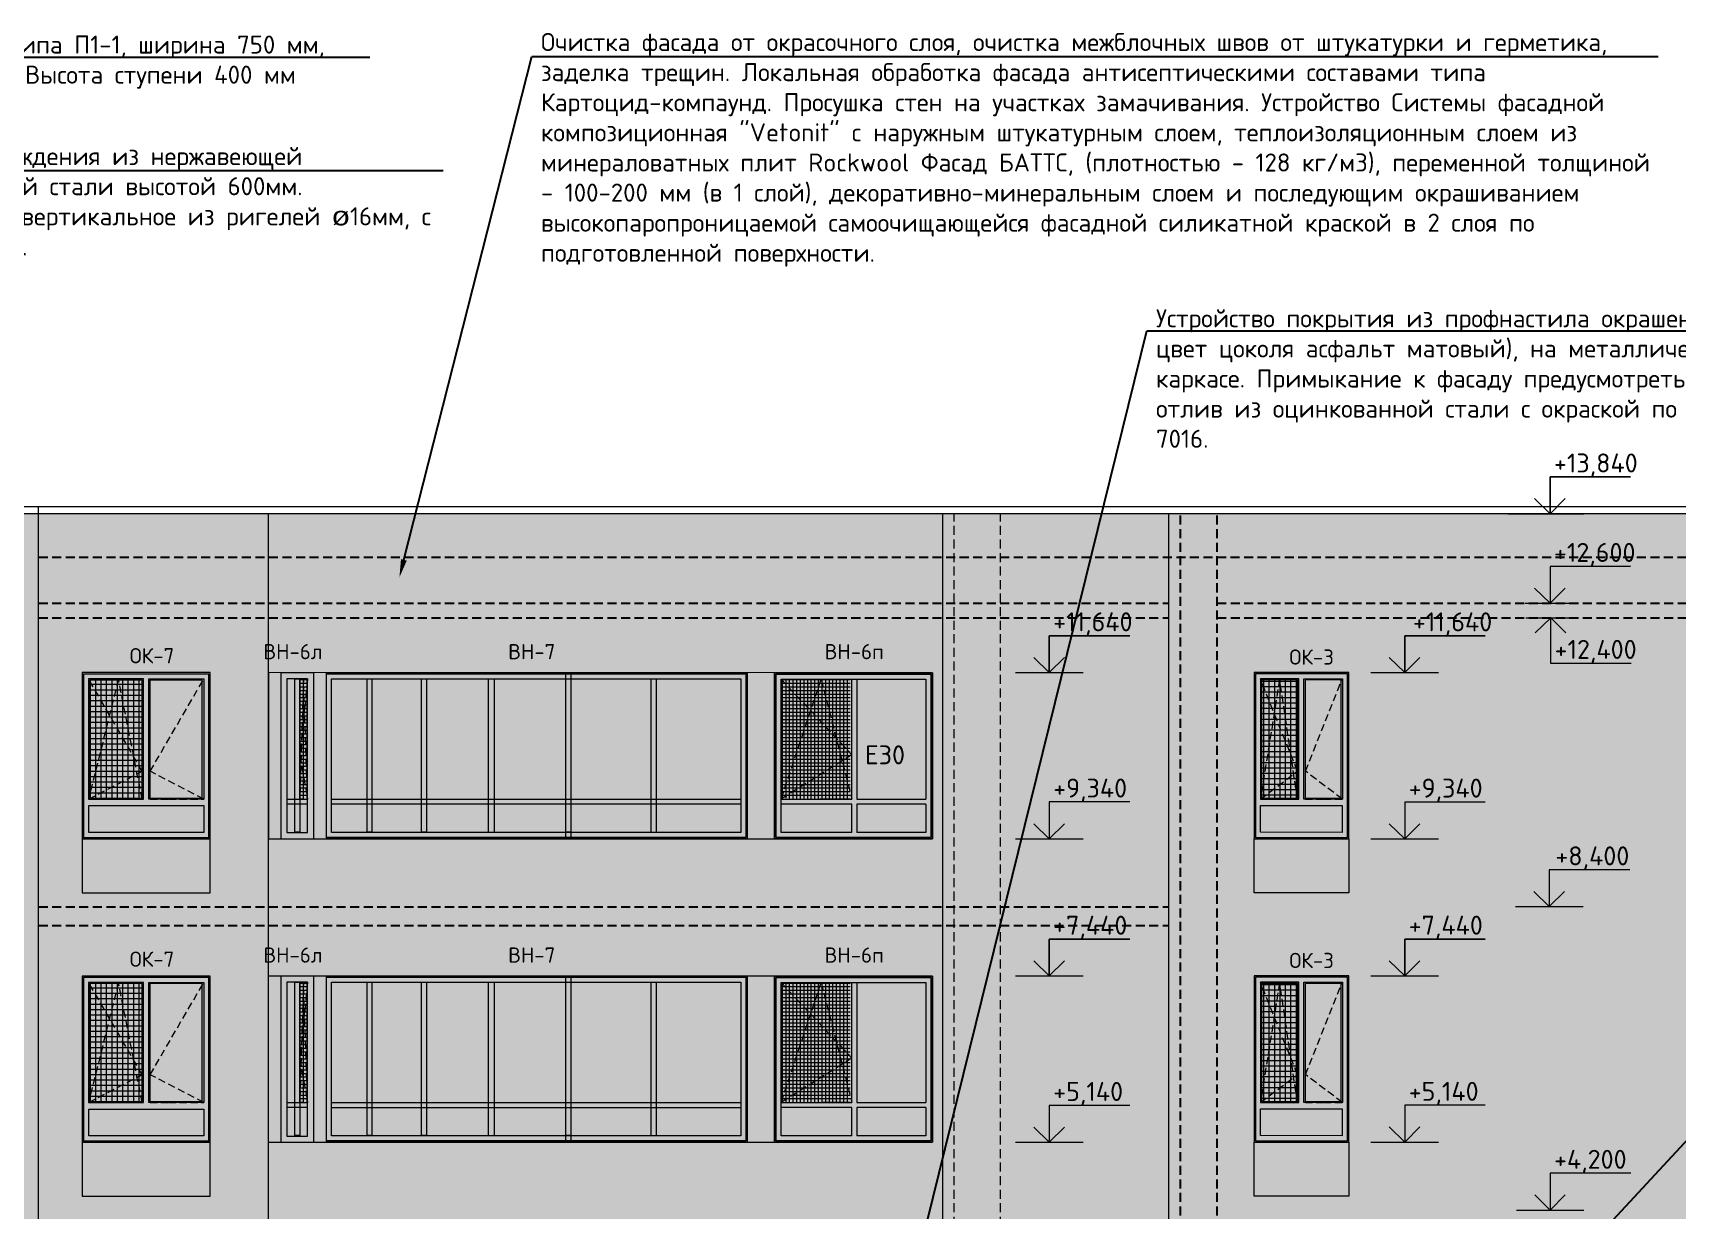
# Model space of a CAD drawing. Header units: millimetres. Extents: x -136099598 to 9192475, y 0 to 779331.
# Drawn here: x 57359 to 80121, y 292753 to 309047 of the extents above; entities that cross this region are included whole.
import ezdxf
from ezdxf import colors
from ezdxf.entities.mleader import LeaderData, LeaderLine
from ezdxf.math import Vec2, Vec3

# ---------------------------------------------------------------- set-up
doc = ezdxf.new("R2010")
doc.units = ezdxf.units.MM
doc.header["$MEASUREMENT"] = 0
doc.linetypes.add('01_base$0$DASHED2', pattern=[0.375, 0.25, -0.125])
doc.linetypes.add('ADSK_Штриховая_ш2 п1', pattern=[3, 2, -1])
doc.layers.get('0').update_dxf_attribs({"color": 250, "lineweight": 9})
doc.layers.get('Defpoints').update_dxf_attribs({"color": 8})
for name, color, linetype, lineweight, true_color in [('!_Окно_00_Штрих_Стекло', 7, 'Continuous', 0, 0x737373), ('RAL 000 80 00', 7, 'Continuous', 0, 0xb9b8b6), ('RAL 100 6030', 7, 'Continuous', 0, 0x989057), ('RAL 7016', 7, 'Continuous', 0, 0x383e42), ('RAL 90 10', 7, 'Continuous', 0, 0xf1ece1)]:
    doc.layers.add(name, color=color, linetype=linetype, lineweight=lineweight, true_color=true_color)
for name, color, linetype, lineweight in [('_Фасад', 7, 'Continuous', 9), ('АР-Выноски', 5, 'Continuous', 5), ('АР.РД_Выноски', 174, 'Continuous', 9), ('Подвал', 250, 'ADSK_Штриховая_ш2 п1', 30), ('пунктир', 251, 'Continuous', 13), ('СТЕНЫ кирпич ЛИДЕР', 250, 'Continuous', 15), ('Фасад_тонкие', 7, 'Continuous', 5), ('фасады', 7, 'Continuous', 9)]:
    doc.layers.add(name, color=color, linetype=linetype, lineweight=lineweight)
for name, color, linetype in [('PDF _0', 7, 'Continuous'), ('PDF _PDF _0', 7, 'Continuous'), ('PDF _Текст', 7, 'Continuous')]:
    doc.layers.add(name, color=color, linetype=linetype)
doc.styles.add('ICOCPEUR', font='isocpeur.ttf')
doc.styles.add('PDF ISOCPEUR', font='isocpeur.ttf')

# ---------------------------------------------------------------- blocks, each defined once
blk = doc.blocks.new('A$Cb9b29b39')
at = {"layer": '!_Окно_00_Штрих_Стекло'}
h = blk.add_hatch(color=256, dxfattribs=at)
h.dxf.hatch_style = 1
h.set_gradient(color1=(70, 92, 124), color2=(219, 225, 235), name='CURVED')
h.paths.add_polyline_path([(105, 2196), (601, 2196), (601, 564), (105, 564)])
h.paths.add_polyline_path([(1208, 2196), (707, 2195), (707, 563), (1208, 564)])
h.paths.add_polyline_path([(90, 460), (1222, 458), (1221, 89), (90, 91)])
at = {"layer": 'PDF _PDF _0', "lineweight": 0, "true_color": 0x636466}
h = blk.add_hatch(dxfattribs=at)
h.set_pattern_fill('ANSI37', color=251, scale=600, angle=135)
h.paths.add_polyline_path([(601, 564), (601, 2197), (105, 2196), (105, 563)])
at = {"layer": 'RAL 7016'}
h = blk.add_hatch(color=256, dxfattribs=at)
h.dxf.hatch_style = 1
h.paths.add_polyline_path([(1312, 2301), (0, 2301), (0, 0), (1312, 0)])
h.paths.add_polyline_path([(707, 2196), (1207, 2196), (1208, 564), (707, 563)], flags=16)
h.paths.add_polyline_path([(601, 2196), (601, 564), (105, 564), (105, 2196)], flags=16)
h.paths.add_polyline_path([(1222, 458), (1222, 89), (90, 91), (90, 460)], flags=16)
at = {"layer": 'PDF _0', "linetype": 'ADSK_Штриховая_ш2 п1', "lineweight": 0, "ltscale": 50}
for points in [[(601, 548), (355, 2213), (89, 548), (601, 935), (89, 2213)], [(711, 548), (969, 548), (1223, 548), (711, 935), (1223, 2213)]]:
    blk.add_lwpolyline(points, dxfattribs=at)
at = {"layer": 'PDF _PDF _0', "lineweight": 0}
for points in [[(0, 0), (1312, 0), (1312, 2301), (0, 2301)], [(20, 18), (1292, 18), (1292, 2281), (20, 2281)], [(89, 548), (621, 548), (621, 2213), (89, 2213)], [(105, 563), (601, 564), (601, 2197), (105, 2196)], [(1223, 548), (691, 548), (691, 2213), (1223, 2213)], [(707, 563), (1208, 564), (1208, 2197), (707, 2196)], [(1222, 88), (90, 92), (90, 459), (1222, 459)]]:
    blk.add_lwpolyline(points, close=True, dxfattribs=at)
at = {"layer": 'PDF _Текст', "lineweight": 0, "insert": (490, 2409), "char_height": 210, "attachment_point": 7, "style": 'PDF ISOCPEUR'}
blk.add_mtext('ОК-3', dxfattribs=at)
blk = doc.blocks.new('A$C3735e77a')
at = {"layer": 'RAL 100 6030'}
h = blk.add_hatch(color=256, dxfattribs=at)
h.dxf.hatch_style = 1
h.paths.add_polyline_path([(1312, 0), (0, 0), (0, -748), (1312, -748)])
at = {"layer": 'СТЕНЫ кирпич ЛИДЕР', "ltscale": 100}
blk.add_lwpolyline([(0, 0), (1312, 0), (1312, -748), (0, -748)], close=True, dxfattribs=at)
blk = doc.blocks.new('A$Caa97832a')
at = {"layer": 'PDF _0', "lineweight": 0}
for p, q in [((0, 9399), (935, 9399)), ((0, 7098), (935, 7098)), ((0, 5202), (935, 5202)), ((0, 2901), (935, 2901)), ((0, -40), (935, -40))]:
    blk.add_line(p, q, dxfattribs=at)
for points in [[(1583, 9909), (467, 9909), (467, 9399), (254, 9608), (467, 9399), (676, 9608)], [(467, 9399), (467, 9909), (1583, 9909)], [(1583, 7608), (467, 7608), (467, 7098), (254, 7307), (467, 7098), (676, 7307)], [(1583, 5711), (467, 5711), (467, 5202), (254, 5410), (467, 5202), (676, 5410)], [(467, 5202), (467, 5711), (1583, 5711)], [(1583, 3411), (467, 3411), (467, 2901), (254, 3110), (467, 2901), (676, 3110)], [(1583, 470), (467, 470), (467, -40), (254, 169), (467, -40), (676, 169)]]:
    blk.add_lwpolyline(points, dxfattribs=at)
at = {"layer": 'PDF _0', "color": 251, "lineweight": 0, "true_color": 0x626366, "transparency": 33554559}
blk.add_solid([(558, 6046), (558, 6046), (460, 6046)], dxfattribs=at)
at = {"layer": 'PDF _0', "lineweight": 0, "char_height": 262.5, "attachment_point": 7, "style": 'PDF ISOCPEUR'}
for s, insert in [('+11,640', (580, 9909)), ('+9,340', (522, 7608)), ('+7,440', (522, 5711)), ('+5,140', (522, 3411)), ('+2,200', (522, 470))]:
    blk.add_mtext(s, dxfattribs=dict(at, insert=insert))
blk = doc.blocks.new('A$C6bea7679')
at = {"layer": 'PDF _0', "lineweight": 0}
for p, q in [((-649, 11599), (286, 11599)), ((-649, 9298), (286, 9298)), ((-649, 7399), (286, 7399)), ((-649, 5098), (286, 5098)), ((-649, 3201), (286, 3201)), ((-649, 900), (286, 900))]:
    blk.add_line(p, q, dxfattribs=at)
for points in [[(934, 12109), (-181, 12109), (-181, 11599), (-395, 11808), (-181, 11599), (28, 11808)], [(-181, 11599), (-181, 12109), (934, 12109)], [(934, 9808), (-181, 9808), (-181, 9298), (-395, 9507), (-181, 9298), (28, 9507)], [(934, 7909), (-181, 7909), (-181, 7399), (-395, 7608), (-181, 7399), (28, 7608)], [(-181, 7399), (-181, 7909), (934, 7909)], [(934, 5608), (-181, 5608), (-181, 5098), (-395, 5307), (-181, 5098), (28, 5307)], [(934, 3711), (-181, 3711), (-181, 3201), (-395, 3410), (-181, 3201), (28, 3410)], [(-181, 3201), (-181, 3711), (934, 3711)], [(934, 1410), (-181, 1410), (-181, 900), (-395, 1109), (-181, 900), (28, 1109)]]:
    blk.add_lwpolyline(points, dxfattribs=at)
at = {"layer": 'PDF _0', "color": 251, "lineweight": 0, "true_color": 0x626366, "transparency": 33554559}
blk.add_solid([(-91, 8244), (-91, 8244), (-189, 8244)], dxfattribs=at)
at = {"layer": 'PDF _0', "lineweight": 0, "char_height": 262.5, "attachment_point": 7, "style": 'PDF ISOCPEUR'}
for s, insert in [('+11,640', (-127, 12109)), ('+9,340', (-127, 9808)), ('+7,440', (-127, 7909)), ('+5,140', (-127, 5608)), ('+3,240', (-127, 3711)), ('+0,940', (-127, 1410))]:
    blk.add_mtext(s, dxfattribs=dict(at, insert=insert))
blk = doc.blocks.new('A$Cce7b7053')
at = {"layer": '!_Окно_00_Штрих_Стекло'}
h = blk.add_hatch(color=256, dxfattribs=at)
h.dxf.hatch_style = 1
h.set_gradient(color1=(70, 92, 124), color2=(219, 225, 235), name='CURVED')
h.paths.add_polyline_path([(-85, -2091), (-86, -90), (-2209, -90), (-2209, -2096)])
h = blk.add_hatch(color=256, dxfattribs=at)
h.dxf.hatch_style = 1
h.set_gradient(color1=(70, 92, 124), color2=(219, 225, 235), name='CURVED')
h.paths.add_polyline_path([(-90, -8317), (-90, -2653), (-2214, -2653), (-2214, -8317)])
h = blk.add_hatch(color=256, dxfattribs=at)
h.dxf.hatch_style = 1
h.set_gradient(color1=(70, 92, 124), color2=(219, 225, 235), name='CURVED')
h.paths.add_polyline_path([(-86, -8936), (-86, -8649), (-2214, -8649), (-2214, -8936)])
at = {"layer": 'PDF _PDF _0', "lineweight": 0, "true_color": 0x636466}
h = blk.add_hatch(dxfattribs=at)
h.set_pattern_fill('ANSI37', color=251, scale=400, angle=225)
h.set_pattern_definition([(270, (827904.3, 147384.61), (50, 8e-15), []), (2e-15, (827904.3, 147384.61), (-4e-16, 50), [])])
h.paths.add_polyline_path([(-562, -2094), (-2209, -2094), (-2209, -1137), (-548, -1137)])
h = blk.add_hatch(dxfattribs=at)
h.set_pattern_fill('ANSI37', color=251, scale=400, angle=225)
h.set_pattern_definition([(270, (827904.3, 146355.055), (50, 8e-15), []), (2e-15, (827904.3, 146355.055), (-4e-16, 50), [])])
h.paths.add_polyline_path([(-562, -8649), (-2209, -8649), (-2209, -8758), (-548, -8758)])
at = {"layer": 'RAL 7016', "ltscale": 100, "transparency": 33554687}
h = blk.add_hatch(color=256, dxfattribs=at)
h.dxf.hatch_style = 1
h.paths.add_polyline_path([(-2299, -2184), (-2299, 0), (0, 0), (0, -2184)])
h.paths.add_polyline_path([(-2209, -2094), (-90, -2094), (-90, -90), (-2209, -90)], flags=16)
h = blk.add_hatch(color=256, dxfattribs=at)
h.dxf.hatch_style = 1
h.paths.add_polyline_path([(-549, -2094), (-550, -90), (-480, -90), (-481, -2094)])
h = blk.add_hatch(color=256, dxfattribs=at)
h.dxf.hatch_style = 1
h.paths.add_polyline_path([(-90, -1116), (-2209, -1116), (-2209, -1046), (-90, -1046)])
h = blk.add_hatch(color=256, dxfattribs=at)
h.dxf.hatch_style = 1
h.paths.add_polyline_path([(-2301, -8387), (-2299, -2563), (0, -2563), (-2, -8387)])
h.paths.add_polyline_path([(-2214, -8317), (-90, -8317), (-90, -2653), (-2214, -2653)], flags=16)
h = blk.add_hatch(color=256, dxfattribs=at)
h.dxf.hatch_style = 1
h.paths.add_polyline_path([(-550, -8318), (-550, -2653), (-478, -2653), (-478, -8318)])
h = blk.add_hatch(color=256, dxfattribs=at)
h.dxf.hatch_style = 1
h.paths.add_polyline_path([(-90, -3894), (-2214, -3894), (-2214, -3824), (-90, -3824)])
h = blk.add_hatch(color=256, dxfattribs=at)
h.dxf.hatch_style = 1
h.paths.add_polyline_path([(-90, -5077), (-2214, -5077), (-2214, -5007), (-90, -5007)])
h = blk.add_hatch(color=256, dxfattribs=at)
h.dxf.hatch_style = 1
h.paths.add_polyline_path([(-90, -6143), (-2214, -6142), (-2214, -6068), (-90, -6068)])
h = blk.add_hatch(color=256, dxfattribs=at)
h.dxf.hatch_style = 1
h.paths.add_polyline_path([(-90, -7073), (-2214, -7073), (-2214, -7003), (-90, -7003)])
h = blk.add_hatch(color=256, dxfattribs=at)
h.dxf.hatch_style = 1
h.paths.add_polyline_path([(-90, -7073), (-2214, -7072), (-2214, -7003), (-90, -7004)])
h = blk.add_hatch(color=256, dxfattribs=at)
h.dxf.hatch_style = 1
h.paths.add_polyline_path([(-90, -7828), (-2214, -7828), (-2214, -7758), (-90, -7758)])
h = blk.add_hatch(color=256, dxfattribs=at)
h.dxf.hatch_style = 1
h.paths.add_polyline_path([(-2299, -9022), (-2299, -8563), (0, -8563), (0, -9022)])
h.paths.add_polyline_path([(-2214, -8936), (-86, -8936), (-86, -8649), (-2214, -8649)], flags=16)
h = blk.add_hatch(color=256, dxfattribs=at)
h.dxf.hatch_style = 1
h.paths.add_polyline_path([(-549, -8936), (-550, -8649), (-480, -8649), (-481, -8936)])
h = blk.add_hatch(color=256, dxfattribs=at)
h.dxf.hatch_style = 1
h.paths.add_polyline_path([(-90, -8828), (-2214, -8827), (-2214, -8757), (-90, -8758)])
at = {"ltscale": 150}
for points in [[(-2299, -2184), (0, -2184), (0, 0), (-2299, 0)], [(-2299, -2563), (0, -2563), (0, -8387), (-2299, -8387)], [(-2299, -5004), (0, -5004), (0, -5076), (-2299, -5076)], [(-2299, -9022), (0, -9022), (0, -8563), (-2299, -8563)], [(-2214, -8936), (-86, -8936), (-86, -8649), (-2214, -8649)]]:
    blk.add_lwpolyline(points, close=True, dxfattribs=at)
at = {"layer": 'PDF _0', "linetype": 'ADSK_Штриховая_ш2 п1', "lineweight": 0, "ltscale": 50}
for points in [[(-2209, -2094), (-1164, -1115), (-550, -2094), (-2209, -1540), (-550, -1115)], [(-2214, -8649), (-1154, -8758), (-550, -8649), (-2214, -8707), (-550, -8758)]]:
    blk.add_lwpolyline(points, dxfattribs=at)
at = {"layer": 'PDF _PDF _0', "lineweight": 0}
for points in [[(0, 0), (0, -2184), (-2299, -2184), (-2299, 0)], [(-20, -20), (-20, -2164), (-2279, -2164), (-2279, -20)], [(0, -2563), (0, -8387), (-2299, -8387), (-2299, -2563)], [(-20, -2583), (-20, -8387), (-2284, -8387), (-2284, -2583)], [(-90, -2653), (-90, -8317), (-2214, -8317), (-2214, -2653)], [(-478, -2653), (-478, -8318), (-550, -8318), (-550, -2653)], [(-90, -3824), (-90, -3893), (-2214, -3893), (-2214, -3824)], [(-94, -5007), (-94, -5076), (-2214, -5076), (-2214, -5007)], [(-90, -6068), (-90, -6143), (-2214, -6143), (-2214, -6068)], [(-94, -7003), (-94, -7072), (-2214, -7072), (-2214, -7003)], [(-94, -7758), (-94, -7827), (-2214, -7827), (-2214, -7758)], [(-94, -8758), (-94, -8827), (-2214, -8827), (-2214, -8758)]]:
    blk.add_lwpolyline(points, close=True, dxfattribs=at)
for points in [[(-90, -1115), (-90, -2094), (-2209, -2094), (-2209, -90), (-550, -90)], [(-550, -1046), (-550, -90)], [(-480, -90), (-90, -90), (-90, -1046)], [(-480, -90), (-480, -1046)], [(-550, -1115), (-2209, -1115), (-2209, -1046), (-550, -1046)], [(-480, -1115), (-480, -2094), (-550, -2094), (-550, -1115)], [(-480, -1046), (-90, -1046)], [(-90, -1115), (-480, -1115)], [(-550, -8936), (-550, -8649)], [(-480, -8649), (-480, -8936)]]:
    blk.add_lwpolyline(points, dxfattribs=at)
at = {"layer": 'PDF _Текст', "lineweight": 0, "char_height": 210, "attachment_point": 9, "rotation": 90, "style": 'PDF ISOCPEUR'}
for s, insert in [('ВН-6п', (-2486, -673)), ('ВН-7', (-2486, -5221)), ('ВН-6л', (-2486, -8445))]:
    blk.add_mtext(s, dxfattribs=dict(at, insert=insert))
blk = doc.blocks.new('A$C66574624')
at = {"layer": '!_Окно_00_Штрих_Стекло'}
h = blk.add_hatch(color=256, dxfattribs=at)
h.dxf.hatch_style = 1
h.set_gradient(color1=(70, 92, 124), color2=(219, 225, 235), name='CURVED')
h.paths.add_polyline_path([(424, 1626), (1150, 1626), (1150, -5), (424, -6)])
h.paths.add_polyline_path([(1982, 1626), (1256, 1626), (1256, -6), (1982, -5)])
h.paths.add_polyline_path([(409, -110), (2001, -110), (2000, -482), (409, -482)])
at = {"layer": 'PDF _PDF _0', "lineweight": 0, "true_color": 0x636466}
h = blk.add_hatch(dxfattribs=at)
h.set_pattern_fill('ANSI37', color=251, scale=600, angle=135)
h.set_pattern_definition([(180, (404, -569.7), (-7e-15, -75), []), (270, (404, -569.7), (75, -1e-14), [])])
h.paths.add_polyline_path([(1150, -5), (1150, 1627), (424, 1626), (424, -6)])
at = {"layer": 'RAL 7016'}
h = blk.add_hatch(color=256, dxfattribs=at)
h.dxf.hatch_style = 1
h.paths.add_polyline_path([(2091, 1731), (319, 1731), (319, -570), (2091, -570)])
h.paths.add_polyline_path([(1256, 1626), (1982, 1626), (1982, -5), (1256, -6)], flags=16)
h.paths.add_polyline_path([(1150, 1626), (1150, -5), (424, -6), (424, 1626)], flags=16)
h.paths.add_polyline_path([(2001, -110), (2001, -482), (409, -482), (409, -110)], flags=16)
at = {"layer": 'PDF _0', "linetype": 'ADSK_Штриховая_ш2 п1', "lineweight": 0, "ltscale": 50}
for points in [[(1150, -21), (821, 1643), (408, -21), (1150, 365), (408, 1643)], [(1260, -21), (1518, -21), (2002, -21), (1260, 365), (2002, 1643)]]:
    blk.add_lwpolyline(points, dxfattribs=at)
at = {"layer": 'PDF _PDF _0', "lineweight": 0}
for points in [[(319, -570), (2091, -570), (2091, 1731), (319, 1731)], [(339, -550), (2071, -550), (2071, 1711), (339, 1711)], [(408, -21), (1170, -21), (1170, 1643), (408, 1643)], [(424, -6), (1150, -5), (1150, 1626), (424, 1626)], [(2002, -21), (1240, -21), (1240, 1643), (2002, 1643)], [(1256, -6), (1982, -5), (1982, 1626), (1256, 1626)], [(2001, -482), (409, -482), (409, -110), (2001, -110)]]:
    blk.add_lwpolyline(points, close=True, dxfattribs=at)
at = {"layer": 'PDF _Текст', "lineweight": 0, "insert": (978, 1859), "char_height": 210, "attachment_point": 7, "style": 'PDF ISOCPEUR'}
blk.add_mtext('ОК-7', dxfattribs=at)
blk = doc.blocks.new('A$C03ac3970')
at = {"layer": 'RAL 100 6030'}
h = blk.add_hatch(color=256, dxfattribs=at)
h.dxf.hatch_style = 1
h.paths.add_polyline_path([(0, 490), (1772, 490), (1772, -258), (0, -258)])
at = {"layer": 'СТЕНЫ кирпич ЛИДЕР', "ltscale": 100}
blk.add_lwpolyline([(1772, 490), (0, 490), (0, -258), (1772, -258)], close=True, dxfattribs=at)
blk = doc.blocks.new('A$C698acd43')
at = {"color": 18, "ltscale": 150, "true_color": 0x000000}
for name, p in [('A$C66574624', (-1205, 8968, -1)), ('A$C03ac3970', (-886, 7908, -1)), ('A$C66574624', (-1205, 4768, 0)), ('A$C03ac3970', (-886, 3708, 0)), ('A$C66574624', (-1205, 570))]:
    blk.add_blockref(name, p, dxfattribs=at)

msp = doc.modelspace()

# ---------------------------------------------------------------- hatches: boundary and pattern name
at = {"layer": 'RAL 000 80 00'}
h = msp.add_hatch(color=256, dxfattribs=at)
h.dxf.hatch_style = 1
h.paths.add_polyline_path([(69953.4, 302392), (60618.8, 302392), (60618.5, 288553.6), (69953.6, 288553.6)])
at = {"layer": 'RAL 90 10', "ltscale": 100, "transparency": 33554687}
h = msp.add_hatch(color=256, dxfattribs=at)
h.dxf.hatch_style = 1
h.paths.add_polyline_path([(57438.5, 302392), (54504.1, 302392), (54504.1, 302491.9), (54508.5, 302491.9), (54508.5, 288553.6), (57438.5, 288553.6)])
h = msp.add_hatch(color=256, dxfattribs=at)
h.dxf.hatch_style = 1
h.paths.add_polyline_path([(60618.7, 302392), (57438.6, 302392), (57438.5, 288553.6), (60618.9, 288553.6)])
h = msp.add_hatch(color=256, dxfattribs=at)
h.dxf.hatch_style = 1
h.paths.add_polyline_path([(82925.1, 302392), (69953.5, 302392), (69953.5, 288553.6), (82924.9, 288553.6)])

# ---------------------------------------------------------------- linework, layer by layer
at = {"ltscale": 150}
for p, q in [((57438.5, 287117.8), (57438.5, 302491.9, -0.4)), ((60618.8, 287062.9), (60618.8, 302392, -1.1)), ((69953.5, 286902.9, 0.1), (69953.5, 302392, -1.1)), ((73083.5, 286972.4, 0.1), (73083.5, 302392, -1.1))]:
    msp.add_line(p, q, dxfattribs=at)
at = {"layer": '_Фасад', "lineweight": 0}
for p, q in [((77781.4, 302392), (78716.4, 302392)), ((77894.1, 302392, -0.8), (78829.1, 302392, -0.8)), ((78015.7, 301152, -1.9), (78707.4, 301152, -0.6)), ((78024.7, 300952, -1.3), (78716.4, 300952)), ((77883.9, 296953.7, -0.4), (78818.9, 296953.7, -0.4)), ((77895.3, 292753.5, -0.4), (78830.3, 292753.5, -0.4))]:
    msp.add_line(p, q, dxfattribs=at)
at = {"layer": 'Defpoints', "color": 2, "linetype": '01_base$0$DASHED2', "ltscale": 500}
for p, q in [((73243.5, 288553.6, -0.5), (73243.5, 302392, -1.2)), ((73753.5, 288553.6, -0.5), (73753.5, 302392, -1.2)), ((57438.5, 301792, -1.2), (82255.1, 301792, -0.7)), ((57438.5, 301152, -1.2), (73083.5, 301152, -1.3)), ((73753.5, 301152, -1.3), (82255.1, 301152, -1.3)), ((57438.5, 300952, -1.2), (73083.5, 300952, -1.3)), ((73753.5, 300952, -1.3), (82255.1, 300952, -1.3)), ((57438.5, 296952, -1.2), (73083.5, 296952, -1.3)), ((57438.5, 296692, -1.2), (73083.5, 296692, -1.3))]:
    msp.add_line(p, q, dxfattribs=at)
at = {"layer": 'пунктир', "linetype": '01_base$0$DASHED2', "ltscale": 500}
for p, q in [((70113.5, 286348, 0), (70113.5, 302392, 0)), ((70753.5, 286348, 0), (70753.5, 302392))]:
    msp.add_line(p, q, dxfattribs=at)
at = {"layer": 'Фасад_тонкие', "lineweight": 0}
for points, elevation in [([(79477.3, 302901.9), (78361.6, 302901.9), (78361.6, 302392), (78148.2, 302600.9), (78361.6, 302392), (78570.5, 302600.9)], -0.8), ([(78361.6, 302392), (78361.6, 302901.9), (79477.3, 302901.9)], -0.8), ([(79477.3, 301661.9), (78361.6, 301661.9), (78361.6, 301152), (78148.2, 301360.9), (78361.6, 301152), (78570.5, 301360.9)], -1.3), ([(79486.3, 300318.2), (78370.6, 300318.2), (78370.6, 300952), (78157.2, 300743.1), (78370.6, 300952), (78579.5, 300743.1)], -0.6), ([(79467.1, 297463.6), (78351.4, 297463.6), (78351.4, 296953.7), (78138.1, 297162.6), (78351.4, 296953.7), (78560.3, 297162.6)], -0.4), ([(79478.5, 293263.4), (78362.8, 293263.4), (78362.8, 292753.5), (78149.5, 292962.4), (78362.8, 292753.5), (78571.7, 292962.4)], -0.4)]:
    msp.add_lwpolyline(points, dxfattribs=dict(at, elevation=elevation))
at = {"layer": 'фасады', "ltscale": 150}
for points, elevation in [([(54508.5, 302491.9), (82925.1, 302491.9), (82925.1, 302392), (54508.5, 302392)], -0.4), ([(60618.8, 297892), (69811.1, 297891.6), (69811.1, 300191.6), (60618.8, 300192)], -1.8)]:
    msp.add_lwpolyline(points, close=True, dxfattribs=dict(at, elevation=elevation))
msp.add_lwpolyline([(60615.4, 293692), (69811.1, 293692), (69811.1, 295992), (60615.4, 295992)], close=True, dxfattribs=at)

# ---------------------------------------------------------------- block references
at = {"ltscale": 150}
for name, p in [('A$C6bea7679', (71610.1, 288594.3)), ('A$Caa97832a', (75882.7, 290793.5)), ('A$C3735e77a', (74263.5, 297893.5, 0)), ('A$C3735e77a', (74263.5, 293693.8, 0))]:
    msp.add_blockref(name, p, dxfattribs=at)
at = {"color": 18, "ltscale": 150, "true_color": 0x000000}
msp.add_blockref('A$C698acd43', (58926.8, 289493.6), dxfattribs=at)
at = {"ltscale": 150, "rotation": 270}
for p in [(69811.1, 297891.6, -1.8), (69811.1, 293692)]:
    msp.add_blockref('A$Cce7b7053', p, dxfattribs=at)
at = {"layer": 'Подвал', "ltscale": 150}
for p in [(74263.5, 297893.5, 0), (74263.5, 293693.8, 0)]:
    msp.add_blockref('A$Cb9b29b39', p, dxfattribs=at)

# ---------------------------------------------------------------- texts
at = {"layer": 'PDF _0', "color": 18, "lineweight": 0, "true_color": 0x000000, "char_height": 262.49, "style": 'PDF ISOCPEUR'}
for s, insert, attachment_point in [('+13,840', (78415.7, 302901.9, -0.8), 7), ('+12,600', (78415.7, 301663.5, -0.8), 7), ('+12,400', (78424.7, 300645.2, -0.6), 1), ('+8,400', (78435.4, 297463.6, -0.4), 7), ('+4,200', (78417, 293263.4, -0.4), 7)]:
    msp.add_mtext(s, dxfattribs=dict(at, insert=insert, attachment_point=attachment_point))
at = {"layer": 'пунктир', "linetype": '01_base$0$DASHED2', "ltscale": 500, "insert": (69432, 298923, -1.8), "char_height": 262.49, "attachment_point": 9, "style": 'PDF ISOCPEUR'}
msp.add_mtext('{\\C1;E30}', dxfattribs=at)

# ---------------------------------------------------------------- leaders
at = {"layer": 'АР-Выноски'}
ml = msp.add_multileader_mtext('Standard', dxfattribs=at)
ml.set_content('Восстановление лестницы типа П1-1, ширина 750 мм, высота ограждения 1200мм. Высота ступени 400 мм заводского изготовления.', color=256, style='ICOCPEUR')
ml.set_leader_properties()
ml.build(insert=Vec2(0, 0))
ml.multileader.update_dxf_attribs({"text_left_attachment_type": 6, "text_right_attachment_type": 6, "dogleg_length": 309.1, "arrow_head_size": 250})
ctx = ml.context
ctx.base_point, ctx.char_height, ctx.arrow_head_size, ctx.landing_gap_size, ctx.plane_origin = Vec3(52718.6, 308710.5, -1), 250, 250, 25, Vec3(40028.5, 305468.2, -1)
ctx.left_attachment, ctx.right_attachment = 6, 6
notes = []
notes.append((ctx, [(0, (1, 1, 0), (52409.5, 308710.5, -1), (1, 0), 309.1, [(0, [(50801.4, 305790.4, -1)], 0, [])])]))
ctx.mtext.insert, ctx.mtext.width, ctx.mtext.defined_height, ctx.mtext.flow_direction = Vec3(52743.6, 309010.5, -1), 9186.444, 5775.2, 5
ml = msp.add_multileader_mtext('Standard', dxfattribs=at)
ml.set_content('\\A1;Замена ограждения из нержавеющей полированной стали высотой 600мм. Заполнение вертикальное из ригелей {\\fISOCTEUR|b0|i0|c204|p49;ø}16мм, с шагом 100мм.  ', color=256, style='ICOCPEUR')
ml.set_leader_properties()
ml.build(insert=Vec2(0, 0))
ml.multileader.update_dxf_attribs({"text_left_attachment_type": 6, "text_right_attachment_type": 6, "dogleg_length": 100, "arrow_head_size": 250})
ctx = ml.context
ctx.base_point, ctx.char_height, ctx.arrow_head_size, ctx.landing_gap_size, ctx.plane_origin = Vec3(55179.6, 307141.7, -1.1), 250, 250, 25, Vec3(49493, 292170.5, -1.1)
ctx.left_attachment, ctx.right_attachment = 6, 6
notes.append((ctx, [(1, (1, 1, 0), (54870.5, 307141.7, -1.1), (1, 0), 309.1, [(1, [(53847.7, 305253.7, -1.1)], 0, [])])]))
ctx.mtext.insert, ctx.mtext.width, ctx.mtext.defined_height, ctx.mtext.flow_direction = Vec3(55204.6, 307466.7, -1.1), 7755.972, 1601.7, 5
ml = msp.add_multileader_mtext('Standard', dxfattribs=at)
ml.set_content('Устройство покрытия из профнастила окрашенного в цвет цоколя асфальт матовый), на металлическом каркасе. Примыкание к фасаду предусмотреть через отлив из оцинкованной стали с окраской по RAL 7016.', color=256, style='ICOCPEUR')
ml.set_leader_properties()
ml.build(insert=Vec2(0, 0))
ml.multileader.update_dxf_attribs({"text_left_attachment_type": 6, "text_right_attachment_type": 6, "dogleg_length": 100, "arrow_head_size": 250})
ctx = ml.context
ctx.base_point, ctx.char_height, ctx.arrow_head_size, ctx.landing_gap_size, ctx.plane_origin = Vec3(72881.7, 304921.6, -0.2), 250, 250, 25, Vec3(74241.7, 290457.5, -0.2)
ctx.left_attachment, ctx.right_attachment = 6, 6
notes.append((ctx, [(1, (1, 1, 0), (72781.7, 304921.6, -0.2), (1, 0), 100, [(0, [(69246.7, 290602.4, -0.2)], 0, [])])]))
ctx.mtext.insert, ctx.mtext.width, ctx.mtext.defined_height, ctx.mtext.flow_direction = Vec3(72906.7, 305221.6, -0.2), 8625.305, 230, 5
ml = msp.add_multileader_mtext('Standard', dxfattribs=at)
ml.set_content('\\A1;Плинтус из керамогранитной плитки 150h мм. "Керама Марацци DD640620R Про Фьюче антрацит", {\\A0; RAL 0002500}.', color=256, style='ICOCPEUR')
ml.set_leader_properties()
ml.build(insert=Vec2(0, 0))
ml.multileader.update_dxf_attribs({"text_left_attachment_type": 6, "text_right_attachment_type": 6, "dogleg_length": 100, "arrow_head_size": 250})
ctx = ml.context
ctx.base_point, ctx.char_height, ctx.arrow_head_size, ctx.landing_gap_size, ctx.plane_origin = Vec3(88220.6, 302223.1), 250, 250, 25, Vec3(63788.9, 286909.8)
ctx.left_attachment, ctx.right_attachment = 6, 6
notes.append((ctx, [(1, (1, 1, 0), (88120.6, 302223.1), (1, 0), 100, [(0, [(75586.7, 288676.2)], 0, [])])]))
ctx.mtext.insert, ctx.mtext.width, ctx.mtext.flow_direction = Vec3(88245.6, 302548.1), 7172.782, 5
at = {"layer": 'АР.РД_Выноски'}
ml = msp.add_multileader_mtext('Standard', dxfattribs=at)
ml.set_content('\\A1;Очистка фасада от окрасочного слоя, очистка межблочных швов от штукатурки и герметика, заделка трещин. Локальная обработка фасада антисептическими составами типа Картоцид-компаунд. Просушка стен на участках замачивания. Устройство Системы фасадной композиционная "Vetonit" c наружным штукатурным слоем, теплоизоляционным слоем из минераловатных плит Rockwool Фасад БАТТС, (плотностью - 128 кг/м3), переменной толщиной - 100-200 мм (в 1 слой), декоративно-минеральным слоем и последующим окрашиванием высокопаропроницаемой самоочищающейся фасадной силикатной краской в 2 слоя по подготовленной поверхности. ', color=256, style='ICOCPEUR')
ml.set_leader_properties(color=256)
ml.build(insert=Vec2(0, 0))
ml.multileader.update_dxf_attribs({"text_left_attachment_type": 6, "text_right_attachment_type": 6, "dogleg_length": 100, "arrow_head_size": 250})
ctx = ml.context
ctx.base_point, ctx.char_height, ctx.arrow_head_size, ctx.landing_gap_size, ctx.plane_origin = Vec3(64366.8, 308720.6, -1), 250, 250, 25, Vec3(63760.6, 304582.3, -1)
ctx.left_attachment, ctx.right_attachment = 6, 6
notes.append((ctx, [(1, (1, 1, 0), (64266.8, 308720.6, -1), (1, 0), 100, [(0, [(62432.8, 301511, -1)], 0, [])])]))
ctx.mtext.insert, ctx.mtext.width, ctx.mtext.defined_height, ctx.mtext.flow_direction = Vec3(64391.8, 309045.6, -1), 15311.283, 4711.2, 5
for ctx, leaders in notes:
    for number, flags, end, landing, length, lines in leaders:
        leader = LeaderData()
        leader.index, (leader.has_last_leader_line, leader.has_dogleg_vector, leader.attachment_direction) = number, flags
        leader.last_leader_point, leader.dogleg_vector, leader.dogleg_length = Vec3(end), Vec3(landing), length
        for number, points, colour, breaks in lines:
            line = LeaderLine()
            line.index, line.vertices, line.color, line.breaks = number, Vec3.list(points), colors.encode_raw_color(colour), breaks
            leader.lines.append(line)
        ctx.leaders.append(leader)

doc.saveas('drawing.dxf')
